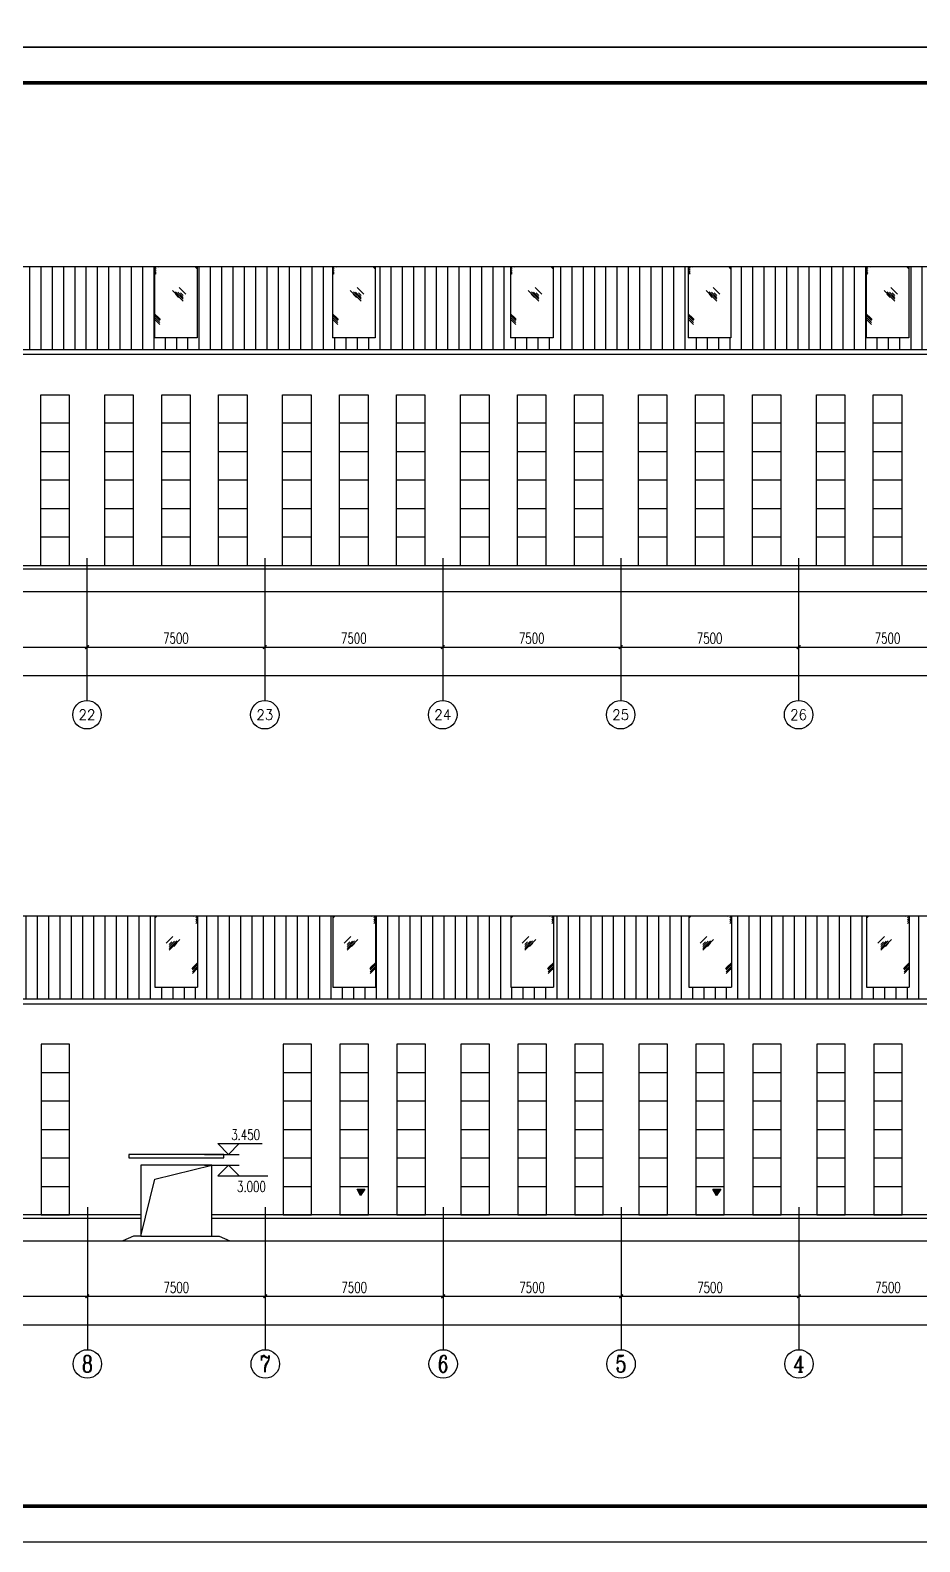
# Model space of a CAD drawing. Extents: x 962303 to 1579583, y -174742 to 224716.
# Drawn here: x 1503832 to 1541332, y -48742 to 14971 of the extents above; entities that cross this region are included whole.
import ezdxf
from ezdxf.enums import TextEntityAlignment as Align

# ---------------------------------------------------------------- set-up
doc = ezdxf.new("R2010")
doc.units = 0
doc.header["$LTSCALE"] = 1000
doc.header["$MEASUREMENT"] = 0
for name, color, linetype in [('AXIS', 3, 'Continuous'), ('AXIS_TEXT', 7, 'Continuous'), ('DIM_ELEV', 3, 'Continuous'), ('PUB_TEXT', 7, 'Continuous'), ('PUB_TITLE', 4, 'Continuous')]:
    doc.layers.add(name, color=color, linetype=linetype)
doc.styles.add('_TCH_AXIS', font='COMPLEX', dxfattribs={"bigfont": 'GBCBIG'})
doc.styles.add('_TCH_DIM', font='SIMPLEX', dxfattribs={"bigfont": 'GBCBIG'})
doc.styles.add('_TCH_DIM_T3', font='SIMPLEX', dxfattribs={"width": 0.705882, "bigfont": 'GBCBIG'})
doc.styles.add('COMPLEX', font='COMPLEX')
doc.dimstyles.new('_TCH_ARCH&&150', dxfattribs={"dimtxt": 446.25, "dimasz": 150, "dimexe": 375, "dimexo": 450, "dimgap": 150, "dimtad": 1, "dimdec": 0, "dimzin": 0, "dimdsep": 46, "dimtxsty": '_TCH_DIM_T3', "dimblk": 'ARCHTICK', "dimcen": 0.09, "dimclrt": 7, "dimazin": 2, "dimtfac": 1, "dimtdec": 0, "dimtix": 1, "dimtmove": 2, "dimatfit": 3, "dimfxl": 0, "dimtolj": 1, "dimtzin": 0, "dimarcsym": 0})

# ---------------------------------------------------------------- blocks, each defined once
blk = doc.blocks.new('_ArchTick')
at = {"color": 0, "linetype": 'ByBlock', "const_width": 0.4}
blk.add_lwpolyline([(-0.5, -0.5), (0.5, 0.5)], dxfattribs=at)
blk = doc.blocks.new('*D753')
at = {"layer": 'AXIS', "color": 0, "lineweight": -2}
for p, q in [((1498723, -7732), (1498723, -11407)), ((1506223, -7732), (1506223, -11407)), ((1498723, -11032), (1506223, -11032))]:
    blk.add_line(p, q, dxfattribs=at)
at = {"layer": 'Defpoints', "color": 0}
for p in [(1498723, -7282), (1506223, -7282), (1506223, -11032)]:
    blk.add_point(p, dxfattribs=at)
at = {"layer": 'AXIS', "color": 0, "lineweight": -2, "xscale": 150, "yscale": 150, "zscale": 150, "rotation": 180}
blk.add_blockref('_ArchTick', (1498723, -11032), dxfattribs=at)
at = {"layer": 'AXIS', "color": 0, "lineweight": -2, "xscale": 150, "yscale": 150, "zscale": 150}
blk.add_blockref('_ArchTick', (1506223, -11032), dxfattribs=at)
at = {"layer": 'AXIS', "color": 7, "insert": (1502473, -10659), "char_height": 446.2, "attachment_point": 5, "style": '_TCH_DIM_T3'}
blk.add_mtext('\\A1;7500', dxfattribs=at)
blk = doc.blocks.new('*D754')
at = {"layer": 'AXIS', "color": 0, "lineweight": -2}
for p, q in [((1506223, -7732), (1506223, -11407)), ((1513723, -7732), (1513723, -11407)), ((1506223, -11032), (1513723, -11032))]:
    blk.add_line(p, q, dxfattribs=at)
at = {"layer": 'Defpoints', "color": 0}
for p in [(1506223, -7282), (1513723, -7282), (1513723, -11032)]:
    blk.add_point(p, dxfattribs=at)
at = {"layer": 'AXIS', "color": 0, "lineweight": -2, "xscale": 150, "yscale": 150, "zscale": 150, "rotation": 180}
blk.add_blockref('_ArchTick', (1506223, -11032), dxfattribs=at)
at = {"layer": 'AXIS', "color": 0, "lineweight": -2, "xscale": 150, "yscale": 150, "zscale": 150}
blk.add_blockref('_ArchTick', (1513723, -11032), dxfattribs=at)
at = {"layer": 'AXIS', "color": 7, "insert": (1509973, -10659), "char_height": 446.2, "attachment_point": 5, "style": '_TCH_DIM_T3'}
blk.add_mtext('\\A1;7500', dxfattribs=at)
blk = doc.blocks.new('*D755')
at = {"layer": 'AXIS', "color": 0, "lineweight": -2}
for p, q in [((1513723, -7732), (1513723, -11407)), ((1521223, -7732), (1521223, -11407)), ((1513723, -11032), (1521223, -11032))]:
    blk.add_line(p, q, dxfattribs=at)
at = {"layer": 'Defpoints', "color": 0}
for p in [(1513723, -7282), (1521223, -7282), (1521223, -11032)]:
    blk.add_point(p, dxfattribs=at)
at = {"layer": 'AXIS', "color": 0, "lineweight": -2, "xscale": 150, "yscale": 150, "zscale": 150, "rotation": 180}
blk.add_blockref('_ArchTick', (1513723, -11032), dxfattribs=at)
at = {"layer": 'AXIS', "color": 0, "lineweight": -2, "xscale": 150, "yscale": 150, "zscale": 150}
blk.add_blockref('_ArchTick', (1521223, -11032), dxfattribs=at)
at = {"layer": 'AXIS', "color": 7, "insert": (1517473, -10659), "char_height": 446.2, "attachment_point": 5, "style": '_TCH_DIM_T3'}
blk.add_mtext('\\A1;7500', dxfattribs=at)
blk = doc.blocks.new('*D756')
at = {"layer": 'AXIS', "color": 0, "lineweight": -2}
for p, q in [((1521223, -7732), (1521223, -11407)), ((1528723, -7732), (1528723, -11407)), ((1521223, -11032), (1528723, -11032))]:
    blk.add_line(p, q, dxfattribs=at)
at = {"layer": 'Defpoints', "color": 0}
for p in [(1521223, -7282), (1528723, -7282), (1528723, -11032)]:
    blk.add_point(p, dxfattribs=at)
at = {"layer": 'AXIS', "color": 0, "lineweight": -2, "xscale": 150, "yscale": 150, "zscale": 150, "rotation": 180}
blk.add_blockref('_ArchTick', (1521223, -11032), dxfattribs=at)
at = {"layer": 'AXIS', "color": 0, "lineweight": -2, "xscale": 150, "yscale": 150, "zscale": 150}
blk.add_blockref('_ArchTick', (1528723, -11032), dxfattribs=at)
at = {"layer": 'AXIS', "color": 7, "insert": (1524973, -10659), "char_height": 446.2, "attachment_point": 5, "style": '_TCH_DIM_T3'}
blk.add_mtext('\\A1;7500', dxfattribs=at)
blk = doc.blocks.new('*D757')
at = {"layer": 'AXIS', "color": 0, "lineweight": -2}
for p, q in [((1528723, -7732), (1528723, -11407)), ((1536223, -7732), (1536223, -11407)), ((1528723, -11032), (1536223, -11032))]:
    blk.add_line(p, q, dxfattribs=at)
at = {"layer": 'Defpoints', "color": 0}
for p in [(1528723, -7282), (1536223, -7282), (1536223, -11032)]:
    blk.add_point(p, dxfattribs=at)
at = {"layer": 'AXIS', "color": 0, "lineweight": -2, "xscale": 150, "yscale": 150, "zscale": 150, "rotation": 180}
blk.add_blockref('_ArchTick', (1528723, -11032), dxfattribs=at)
at = {"layer": 'AXIS', "color": 0, "lineweight": -2, "xscale": 150, "yscale": 150, "zscale": 150}
blk.add_blockref('_ArchTick', (1536223, -11032), dxfattribs=at)
at = {"layer": 'AXIS', "color": 7, "insert": (1532473, -10659), "char_height": 446.2, "attachment_point": 5, "style": '_TCH_DIM_T3'}
blk.add_mtext('\\A1;7500', dxfattribs=at)
blk = doc.blocks.new('*D758')
at = {"layer": 'AXIS', "color": 0, "lineweight": -2}
for p, q in [((1536223, -7732), (1536223, -11407)), ((1543723, -7732), (1543723, -11407)), ((1536223, -11032), (1543723, -11032))]:
    blk.add_line(p, q, dxfattribs=at)
at = {"layer": 'Defpoints', "color": 0}
for p in [(1536223, -7282), (1543723, -7282), (1543723, -11032)]:
    blk.add_point(p, dxfattribs=at)
at = {"layer": 'AXIS', "color": 0, "lineweight": -2, "xscale": 150, "yscale": 150, "zscale": 150, "rotation": 180}
blk.add_blockref('_ArchTick', (1536223, -11032), dxfattribs=at)
at = {"layer": 'AXIS', "color": 0, "lineweight": -2, "xscale": 150, "yscale": 150, "zscale": 150}
blk.add_blockref('_ArchTick', (1543723, -11032), dxfattribs=at)
at = {"layer": 'AXIS', "color": 7, "insert": (1539973, -10659), "char_height": 446.2, "attachment_point": 5, "style": '_TCH_DIM_T3'}
blk.add_mtext('\\A1;7500', dxfattribs=at)
blk = doc.blocks.new('*D761')
at = {"layer": 'AXIS', "color": 0, "lineweight": -2}
for p, q in [((1348723, -7732), (1348723, -12607)), ((1558723, -7732), (1558723, -12607)), ((1348723, -12232), (1558723, -12232))]:
    blk.add_line(p, q, dxfattribs=at)
at = {"layer": 'Defpoints', "color": 0}
for p in [(1348723, -7282), (1558723, -7282), (1558723, -12232)]:
    blk.add_point(p, dxfattribs=at)
at = {"layer": 'AXIS', "color": 0, "lineweight": -2, "xscale": 150, "yscale": 150, "zscale": 150, "rotation": 180}
blk.add_blockref('_ArchTick', (1348723, -12232), dxfattribs=at)
at = {"layer": 'AXIS', "color": 0, "lineweight": -2, "xscale": 150, "yscale": 150, "zscale": 150}
blk.add_blockref('_ArchTick', (1558723, -12232), dxfattribs=at)
at = {"layer": 'AXIS', "color": 7, "insert": (1453723, -11859), "char_height": 446.2, "attachment_point": 5, "style": '_TCH_DIM_T3'}
blk.add_mtext('\\A1;210000', dxfattribs=at)
blk = doc.blocks.new('*D806')
at = {"layer": 'AXIS', "color": 0, "lineweight": -2}
for p, q in [((1536240, -35095), (1536240, -38770)), ((1543740, -35095), (1543740, -38770)), ((1536240, -38395), (1543740, -38395))]:
    blk.add_line(p, q, dxfattribs=at)
at = {"layer": 'Defpoints', "color": 0}
for p in [(1536240, -34645), (1543740, -34645), (1543740, -38395)]:
    blk.add_point(p, dxfattribs=at)
at = {"layer": 'AXIS', "color": 0, "lineweight": -2, "xscale": 150, "yscale": 150, "zscale": 150, "rotation": 180}
blk.add_blockref('_ArchTick', (1536240, -38395), dxfattribs=at)
at = {"layer": 'AXIS', "color": 0, "lineweight": -2, "xscale": 150, "yscale": 150, "zscale": 150}
blk.add_blockref('_ArchTick', (1543740, -38395), dxfattribs=at)
at = {"layer": 'AXIS', "color": 7, "insert": (1539990, -38022), "char_height": 446.2, "attachment_point": 5, "style": '_TCH_DIM_T3'}
blk.add_mtext('\\A1;7500', dxfattribs=at)
blk = doc.blocks.new('*D807')
at = {"layer": 'AXIS', "color": 0, "lineweight": -2}
for p, q in [((1528740, -35095), (1528740, -38770)), ((1536240, -35095), (1536240, -38770)), ((1528740, -38395), (1536240, -38395))]:
    blk.add_line(p, q, dxfattribs=at)
at = {"layer": 'Defpoints', "color": 0}
for p in [(1528740, -34645), (1536240, -34645), (1536240, -38395)]:
    blk.add_point(p, dxfattribs=at)
at = {"layer": 'AXIS', "color": 0, "lineweight": -2, "xscale": 150, "yscale": 150, "zscale": 150, "rotation": 180}
blk.add_blockref('_ArchTick', (1528740, -38395), dxfattribs=at)
at = {"layer": 'AXIS', "color": 0, "lineweight": -2, "xscale": 150, "yscale": 150, "zscale": 150}
blk.add_blockref('_ArchTick', (1536240, -38395), dxfattribs=at)
at = {"layer": 'AXIS', "color": 7, "insert": (1532490, -38022), "char_height": 446.2, "attachment_point": 5, "style": '_TCH_DIM_T3'}
blk.add_mtext('\\A1;7500', dxfattribs=at)
blk = doc.blocks.new('*D808')
at = {"layer": 'AXIS', "color": 0, "lineweight": -2}
for p, q in [((1521240, -35095), (1521240, -38770)), ((1528740, -35095), (1528740, -38770)), ((1521240, -38395), (1528740, -38395))]:
    blk.add_line(p, q, dxfattribs=at)
at = {"layer": 'Defpoints', "color": 0}
for p in [(1521240, -34645), (1528740, -34645), (1528740, -38395)]:
    blk.add_point(p, dxfattribs=at)
at = {"layer": 'AXIS', "color": 0, "lineweight": -2, "xscale": 150, "yscale": 150, "zscale": 150, "rotation": 180}
blk.add_blockref('_ArchTick', (1521240, -38395), dxfattribs=at)
at = {"layer": 'AXIS', "color": 0, "lineweight": -2, "xscale": 150, "yscale": 150, "zscale": 150}
blk.add_blockref('_ArchTick', (1528740, -38395), dxfattribs=at)
at = {"layer": 'AXIS', "color": 7, "insert": (1524990, -38022), "char_height": 446.2, "attachment_point": 5, "style": '_TCH_DIM_T3'}
blk.add_mtext('\\A1;7500', dxfattribs=at)
blk = doc.blocks.new('*D809')
at = {"layer": 'AXIS', "color": 0, "lineweight": -2}
for p, q in [((1513740, -35095), (1513740, -38770)), ((1521240, -35095), (1521240, -38770)), ((1513740, -38395), (1521240, -38395))]:
    blk.add_line(p, q, dxfattribs=at)
at = {"layer": 'Defpoints', "color": 0}
for p in [(1513740, -34645), (1521240, -34645), (1521240, -38395)]:
    blk.add_point(p, dxfattribs=at)
at = {"layer": 'AXIS', "color": 0, "lineweight": -2, "xscale": 150, "yscale": 150, "zscale": 150, "rotation": 180}
blk.add_blockref('_ArchTick', (1513740, -38395), dxfattribs=at)
at = {"layer": 'AXIS', "color": 0, "lineweight": -2, "xscale": 150, "yscale": 150, "zscale": 150}
blk.add_blockref('_ArchTick', (1521240, -38395), dxfattribs=at)
at = {"layer": 'AXIS', "color": 7, "insert": (1517490, -38022), "char_height": 446.2, "attachment_point": 5, "style": '_TCH_DIM_T3'}
blk.add_mtext('\\A1;7500', dxfattribs=at)
blk = doc.blocks.new('*D810')
at = {"layer": 'AXIS', "color": 0, "lineweight": -2}
for p, q in [((1506240, -35095), (1506240, -38770)), ((1513740, -35095), (1513740, -38770)), ((1506240, -38395), (1513740, -38395))]:
    blk.add_line(p, q, dxfattribs=at)
at = {"layer": 'Defpoints', "color": 0}
for p in [(1506240, -34645), (1513740, -34645), (1513740, -38395)]:
    blk.add_point(p, dxfattribs=at)
at = {"layer": 'AXIS', "color": 0, "lineweight": -2, "xscale": 150, "yscale": 150, "zscale": 150, "rotation": 180}
blk.add_blockref('_ArchTick', (1506240, -38395), dxfattribs=at)
at = {"layer": 'AXIS', "color": 0, "lineweight": -2, "xscale": 150, "yscale": 150, "zscale": 150}
blk.add_blockref('_ArchTick', (1513740, -38395), dxfattribs=at)
at = {"layer": 'AXIS', "color": 7, "insert": (1509990, -38022), "char_height": 446.2, "attachment_point": 5, "style": '_TCH_DIM_T3'}
blk.add_mtext('\\A1;7500', dxfattribs=at)
blk = doc.blocks.new('*D811')
at = {"layer": 'AXIS', "color": 0, "lineweight": -2}
for p, q in [((1498740, -35095), (1498740, -38770)), ((1506240, -35095), (1506240, -38770)), ((1498740, -38395), (1506240, -38395))]:
    blk.add_line(p, q, dxfattribs=at)
at = {"layer": 'Defpoints', "color": 0}
for p in [(1498740, -34645), (1506240, -34645), (1506240, -38395)]:
    blk.add_point(p, dxfattribs=at)
at = {"layer": 'AXIS', "color": 0, "lineweight": -2, "xscale": 150, "yscale": 150, "zscale": 150, "rotation": 180}
blk.add_blockref('_ArchTick', (1498740, -38395), dxfattribs=at)
at = {"layer": 'AXIS', "color": 0, "lineweight": -2, "xscale": 150, "yscale": 150, "zscale": 150}
blk.add_blockref('_ArchTick', (1506240, -38395), dxfattribs=at)
at = {"layer": 'AXIS', "color": 7, "insert": (1502490, -38022), "char_height": 446.2, "attachment_point": 5, "style": '_TCH_DIM_T3'}
blk.add_mtext('\\A1;7500', dxfattribs=at)
blk = doc.blocks.new('*D832')
at = {"layer": 'AXIS', "color": 0, "lineweight": -2}
for p, q in [((1348740, -35095), (1348740, -39970)), ((1558740, -35095), (1558740, -39970)), ((1348740, -39595), (1558740, -39595))]:
    blk.add_line(p, q, dxfattribs=at)
at = {"layer": 'Defpoints', "color": 0}
for p in [(1348740, -34645), (1558740, -34645), (1558740, -39595)]:
    blk.add_point(p, dxfattribs=at)
at = {"layer": 'AXIS', "color": 0, "lineweight": -2, "xscale": 150, "yscale": 150, "zscale": 150, "rotation": 180}
blk.add_blockref('_ArchTick', (1348740, -39595), dxfattribs=at)
at = {"layer": 'AXIS', "color": 0, "lineweight": -2, "xscale": 150, "yscale": 150, "zscale": 150}
blk.add_blockref('_ArchTick', (1558740, -39595), dxfattribs=at)
at = {"layer": 'AXIS', "color": 7, "insert": (1453740, -39222), "char_height": 446.2, "attachment_point": 5, "style": '_TCH_DIM_T3'}
blk.add_mtext('\\A1;210000', dxfattribs=at)
blk = doc.blocks.new('_AXISO')
blk.add_circle((0, 0), 0.5)
at = {"layer": 'AXIS_TEXT', "style": 'COMPLEX', "width": 1.041667}
blk.add_attdef('A', text='', height=0.56, dxfattribs=at).set_placement((-0.25, -0.28), (0.25, -0.28), align=Align.FIT)

msp = doc.modelspace()

# ---------------------------------------------------------------- hatches: boundary and pattern name
h = msp.add_hatch()
h.set_pattern_fill('LINE', color=251, scale=500, angle=90, style=0)
h.set_pattern_definition([(90, (2552516.56, 52019.8), (476.25, 3e-14), [])])
h.paths.add_polyline_path([(1419073.2, 1501.4), (1348523.2, 1501.4), (1348523.2, 5001.4), (1359073.2, 5001.4), (1359073.2, 2001.4), (1360873.2, 2001.4), (1360873.2, 5001.4), (1366573.2, 5001.4), (1366573.2, 2001.4), (1368373.2, 2001.4), (1368373.2, 5001.4), (1374073.2, 5001.4), (1374073.2, 2001.4), (1375873.2, 2001.4), (1375873.2, 5001.4), (1381573.2, 5001.4), (1381573.2, 2001.4), (1383373.2, 2001.4), (1383373.2, 5001.4), (1389073.2, 5001.4), (1389073.2, 2001.4), (1390873.2, 2001.4), (1390873.2, 5001.4), (1396573.2, 5001.4), (1396573.2, 2001.4), (1398373.2, 2001.4), (1398373.2, 5001.4), (1404073.2, 5001.4), (1404073.2, 2001.4), (1405873.2, 2001.4), (1405873.2, 5001.4), (1411573.2, 5001.4), (1411573.2, 2001.4), (1413373.2, 2001.4), (1413373.2, 5001.4), (1419073.2, 5001.4), (1419073.2, 2001.4), (1420873.2, 2001.4), (1420873.2, 5001.4), (1426573.2, 5001.4), (1426573.2, 2001.4), (1428373.2, 2001.4), (1428373.2, 5001.4), (1434073.2, 5001.4), (1434073.2, 2001.4), (1435873.2, 2001.4), (1435873.2, 5001.4), (1441573.2, 5001.4), (1441573.2, 2001.4), (1443373.2, 2001.4), (1443373.2, 5001.4), (1449073.2, 5001.4), (1449073.2, 2001.4), (1450873.2, 2001.4), (1450873.2, 5001.4), (1456573.2, 5001.4), (1456573.2, 2001.4), (1458373.2, 2001.4), (1458373.2, 5001.4), (1464073.2, 5001.4), (1464073.2, 2001.4), (1465873.2, 2001.4), (1465873.2, 5001.4), (1471573.2, 5001.4), (1471573.2, 2001.4), (1473373.2, 2001.4), (1473373.2, 5001.4), (1479073.2, 5001.4), (1479073.2, 2001.4), (1480873.2, 2001.4), (1480873.2, 5001.4), (1486573.2, 5001.4), (1486573.2, 2001.4), (1488373.2, 2001.4), (1488373.2, 5001.4), (1494073.2, 5001.4), (1494073.2, 2001.4), (1495873.2, 2001.4), (1495873.2, 5001.4), (1501573.2, 5001.4), (1501573.2, 2001.4), (1503373.2, 2001.4), (1503373.2, 5001.4), (1509073.2, 5001.4), (1509073.2, 2001.4), (1510873.2, 2001.4), (1510873.2, 5001.4), (1516573.2, 5001.4), (1516573.2, 2001.4), (1518373.2, 2001.4), (1518373.2, 5001.4), (1524073.2, 5001.4), (1524073.2, 2001.4), (1525873.2, 2001.4), (1525873.2, 5001.4), (1531573.2, 5001.4), (1531573.2, 2001.4), (1533373.2, 2001.4), (1533373.2, 5001.4), (1539073.2, 5001.4), (1539073.2, 2001.4), (1540873.2, 2001.4), (1540873.2, 5001.4), (1546573.2, 5001.4), (1546573.2, 2001.4), (1548373.2, 2001.4), (1548373.2, 5001.4), (1554073.2, 5001.4), (1554073.2, 2001.4), (1555873.2, 2001.4), (1555873.2, 5001.4), (1558923.2, 5001.4), (1558923.2, 1501.4)])
h = msp.add_hatch()
h.set_pattern_fill('玻璃1', color=4, scale=200, style=0)
h.set_pattern_definition([(135, (2122168.7, 52099.8), (979.767, 979.767), [448, -1152]), (135, (2121976.7, 52179.8), (979.767, 979.767), [192, -1408]), (135, (2122168.7, 52179.8), (979.767, 979.767), [320, -1280]), (135, (2122072.7, 52099.8), (-1074.8023, -1074.8023), [400, -1200]), (135, (2122168.7, 52019.8), (979.767, 979.767), [640, -960]), (135, (2122168.7, 52259.8), (979.767, 979.767), [160, -1440])])
h.paths.add_polyline_path([(1509073.2, 5001.4), (1510873.2, 5001.4), (1510873.2, 2001.4), (1509073.2, 2001.4)])
h = msp.add_hatch()
h.set_pattern_fill('玻璃1', color=4, scale=200, style=0)
h.set_pattern_definition([(135, (2129668.7, 52099.8), (979.767, 979.767), [448, -1152]), (135, (2129476.7, 52179.8), (979.767, 979.767), [192, -1408]), (135, (2129668.7, 52179.8), (979.767, 979.767), [320, -1280]), (135, (2129572.7, 52099.8), (-1074.8023, -1074.8023), [400, -1200]), (135, (2129668.7, 52019.8), (979.767, 979.767), [640, -960]), (135, (2129668.7, 52259.8), (979.767, 979.767), [160, -1440])])
h.paths.add_polyline_path([(1516573.2, 5001.4), (1518373.2, 5001.4), (1518373.2, 2001.4), (1516573.2, 2001.4)])
h = msp.add_hatch()
h.set_pattern_fill('玻璃1', color=4, scale=200, style=0)
h.set_pattern_definition([(135, (2137168.7, 52099.8), (979.767, 979.767), [448, -1152]), (135, (2136976.7, 52179.8), (979.767, 979.767), [192, -1408]), (135, (2137168.7, 52179.8), (979.767, 979.767), [320, -1280]), (135, (2137072.7, 52099.8), (-1074.8023, -1074.8023), [400, -1200]), (135, (2137168.7, 52019.8), (979.767, 979.767), [640, -960]), (135, (2137168.7, 52259.8), (979.767, 979.767), [160, -1440])])
h.paths.add_polyline_path([(1524073.2, 5001.4), (1525873.2, 5001.4), (1525873.2, 2001.4), (1524073.2, 2001.4)])
h = msp.add_hatch()
h.set_pattern_fill('玻璃1', color=4, scale=200, style=0)
h.set_pattern_definition([(135, (2144668.7, 52099.8), (979.767, 979.767), [448, -1152]), (135, (2144476.7, 52179.8), (979.767, 979.767), [192, -1408]), (135, (2144668.7, 52179.8), (979.767, 979.767), [320, -1280]), (135, (2144572.7, 52099.8), (-1074.8023, -1074.8023), [400, -1200]), (135, (2144668.7, 52019.8), (979.767, 979.767), [640, -960]), (135, (2144668.7, 52259.8), (979.767, 979.767), [160, -1440])])
h.paths.add_polyline_path([(1531573.2, 5001.4), (1533373.2, 5001.4), (1533373.2, 2001.4), (1531573.2, 2001.4)])
h = msp.add_hatch()
h.set_pattern_fill('玻璃1', color=4, scale=200, style=0)
h.set_pattern_definition([(135, (2152168.7, 52099.8), (979.767, 979.767), [448, -1152]), (135, (2151976.7, 52179.8), (979.767, 979.767), [192, -1408]), (135, (2152168.7, 52179.8), (979.767, 979.767), [320, -1280]), (135, (2152072.7, 52099.8), (-1074.8023, -1074.8023), [400, -1200]), (135, (2152168.7, 52019.8), (979.767, 979.767), [640, -960]), (135, (2152168.7, 52259.8), (979.767, 979.767), [160, -1440])])
h.paths.add_polyline_path([(1539073.2, 5001.4), (1540873.2, 5001.4), (1540873.2, 2001.4), (1539073.2, 2001.4)])
h = msp.add_hatch()
h.set_pattern_fill('LINE', color=251, scale=500, angle=90, style=0)
h.set_pattern_definition([(90, (354946.84, 24657.04), (-476.25, 3e-14), [])])
h.paths.add_polyline_path([(1488390.2, -25861.4), (1558940.2, -25861.4), (1558940.2, -22361.4), (1548390.2, -22361.4), (1548390.2, -25361.4), (1546590.2, -25361.4), (1546590.2, -22361.4), (1540890.2, -22361.4), (1540890.2, -25361.4), (1539090.2, -25361.4), (1539090.2, -22361.4), (1533390.2, -22361.4), (1533390.2, -25361.4), (1531590.2, -25361.4), (1531590.2, -22361.4), (1525890.2, -22361.4), (1525890.2, -25361.4), (1524090.2, -25361.4), (1524090.2, -22361.4), (1518390.2, -22361.4), (1518390.2, -25361.4), (1516590.2, -25361.4), (1516590.2, -22361.4), (1510890.2, -22361.4), (1510890.2, -25361.4), (1509090.2, -25361.4), (1509090.2, -22361.4), (1503390.2, -22361.4), (1503390.2, -25361.4), (1501590.2, -25361.4), (1501590.2, -22361.4), (1495890.2, -22361.4), (1495890.2, -25361.4), (1494090.2, -25361.4), (1494090.2, -22361.4), (1488390.2, -22361.4), (1488390.2, -25361.4), (1486590.2, -25361.4), (1486590.2, -22361.4), (1480890.2, -22361.4), (1480890.2, -25361.4), (1479090.2, -25361.4), (1479090.2, -22361.4), (1473390.2, -22361.4), (1473390.2, -25361.4), (1471590.2, -25361.4), (1471590.2, -22361.4), (1465890.2, -22361.4), (1465890.2, -25361.4), (1464090.2, -25361.4), (1464090.2, -22361.4), (1458390.2, -22361.4), (1458390.2, -25361.4), (1456590.2, -25361.4), (1456590.2, -22361.4), (1450890.2, -22361.4), (1450890.2, -25361.4), (1449090.2, -25361.4), (1449090.2, -22361.4), (1443390.2, -22361.4), (1443390.2, -25361.4), (1441590.2, -25361.4), (1441590.2, -22361.4), (1435890.2, -22361.4), (1435890.2, -25361.4), (1434090.2, -25361.4), (1434090.2, -22361.4), (1428390.2, -22361.4), (1428390.2, -25361.4), (1426590.2, -25361.4), (1426590.2, -22361.4), (1420890.2, -22361.4), (1420890.2, -25361.4), (1419090.2, -25361.4), (1419090.2, -22361.4), (1413390.2, -22361.4), (1413390.2, -25361.4), (1411590.2, -25361.4), (1411590.2, -22361.4), (1405890.2, -22361.4), (1405890.2, -25361.4), (1404090.2, -25361.4), (1404090.2, -22361.4), (1398390.2, -22361.4), (1398390.2, -25361.4), (1396590.2, -25361.4), (1396590.2, -22361.4), (1390890.2, -22361.4), (1390890.2, -25361.4), (1389090.2, -25361.4), (1389090.2, -22361.4), (1383390.2, -22361.4), (1383390.2, -25361.4), (1381590.2, -25361.4), (1381590.2, -22361.4), (1375890.2, -22361.4), (1375890.2, -25361.4), (1374090.2, -25361.4), (1374090.2, -22361.4), (1368390.2, -22361.4), (1368390.2, -25361.4), (1366590.2, -25361.4), (1366590.2, -22361.4), (1360890.2, -22361.4), (1360890.2, -25361.4), (1359090.2, -25361.4), (1359090.2, -22361.4), (1353390.2, -22361.4), (1353390.2, -25361.4), (1351590.2, -25361.4), (1351590.2, -22361.4), (1348540.2, -22361.4), (1348540.2, -25861.4)])
h = msp.add_hatch()
h.set_pattern_fill('玻璃1', color=4, scale=200, style=0)
h.set_pattern_definition([(45, (897794.7, 24737), (-979.767, 979.767), [448, -1152]), (45, (897986.7, 24817), (-979.767, 979.767), [192, -1408]), (45, (897794.7, 24817), (-979.767, 979.767), [320, -1280]), (45, (897890.7, 24737), (1074.8023, -1074.8023), [400, -1200]), (45, (897794.7, 24657), (-979.767, 979.767), [640, -960]), (45, (897794.7, 24897), (-979.767, 979.767), [160, -1440])])
h.paths.add_polyline_path([(1510890.2, -22361.4), (1509090.2, -22361.4), (1509090.2, -25361.4), (1510890.2, -25361.4)])
h = msp.add_hatch()
h.set_pattern_fill('玻璃1', color=4, scale=200, style=0)
h.set_pattern_definition([(45, (905294.7, 24737), (-979.767, 979.767), [448, -1152]), (45, (905486.7, 24817), (-979.767, 979.767), [192, -1408]), (45, (905294.7, 24817), (-979.767, 979.767), [320, -1280]), (45, (905390.7, 24737), (1074.8023, -1074.8023), [400, -1200]), (45, (905294.7, 24657), (-979.767, 979.767), [640, -960]), (45, (905294.7, 24897), (-979.767, 979.767), [160, -1440])])
h.paths.add_polyline_path([(1518390.2, -22361.4), (1516590.2, -22361.4), (1516590.2, -25361.4), (1518390.2, -25361.4)])
h = msp.add_hatch()
h.set_pattern_fill('玻璃1', color=4, scale=200, style=0)
h.set_pattern_definition([(45, (912794.7, 24737), (-979.767, 979.767), [448, -1152]), (45, (912986.7, 24817), (-979.767, 979.767), [192, -1408]), (45, (912794.7, 24817), (-979.767, 979.767), [320, -1280]), (45, (912890.7, 24737), (1074.8023, -1074.8023), [400, -1200]), (45, (912794.7, 24657), (-979.767, 979.767), [640, -960]), (45, (912794.7, 24897), (-979.767, 979.767), [160, -1440])])
h.paths.add_polyline_path([(1525890.2, -22361.4), (1524090.2, -22361.4), (1524090.2, -25361.4), (1525890.2, -25361.4)])
h = msp.add_hatch()
h.set_pattern_fill('玻璃1', color=4, scale=200, style=0)
h.set_pattern_definition([(45, (920294.7, 24737), (-979.767, 979.767), [448, -1152]), (45, (920486.7, 24817), (-979.767, 979.767), [192, -1408]), (45, (920294.7, 24817), (-979.767, 979.767), [320, -1280]), (45, (920390.7, 24737), (1074.8023, -1074.8023), [400, -1200]), (45, (920294.7, 24657), (-979.767, 979.767), [640, -960]), (45, (920294.7, 24897), (-979.767, 979.767), [160, -1440])])
h.paths.add_polyline_path([(1533390.2, -22361.4), (1531590.2, -22361.4), (1531590.2, -25361.4), (1533390.2, -25361.4)])
h = msp.add_hatch()
h.set_pattern_fill('玻璃1', color=4, scale=200, style=0)
h.set_pattern_definition([(45, (927794.7, 24737), (-979.767, 979.767), [448, -1152]), (45, (927986.7, 24817), (-979.767, 979.767), [192, -1408]), (45, (927794.7, 24817), (-979.767, 979.767), [320, -1280]), (45, (927890.7, 24737), (1074.8023, -1074.8023), [400, -1200]), (45, (927794.7, 24657), (-979.767, 979.767), [640, -960]), (45, (927794.7, 24897), (-979.767, 979.767), [160, -1440])])
h.paths.add_polyline_path([(1540890.2, -22361.4), (1539090.2, -22361.4), (1539090.2, -25361.4), (1540890.2, -25361.4)])
h = msp.add_hatch()
h.set_pattern_fill('ANSI31', color=1, scale=20, style=0)
h.set_pattern_definition([(45, (1023127.216, 352230.543), (-22.4506403, 22.4506403), [])])
h.paths.add_polyline_path([(1517942.7, -33879.6), (1517611.3, -33879.6), (1517761.4, -34147.9)])
h = msp.add_hatch()
h.set_pattern_fill('ANSI31', color=1, scale=20, style=0)
h.set_pattern_definition([(45, (1038127.216, 352230.543), (-22.4506403, 22.4506403), [])])
h.paths.add_polyline_path([(1532942.7, -33879.6), (1532611.3, -33879.6), (1532761.4, -34147.9)])

# ---------------------------------------------------------------- linework, layer by layer
for p, q in [((1558923.2, 5001.4), (1348523.2, 5001.4)), ((1509073.2, 5001.4), (1509073.2, 2001.4)), ((1510873.2, 5001.4), (1510873.2, 2001.4)), ((1516573.2, 5001.4), (1516573.2, 2001.4)), ((1518373.2, 5001.4), (1518373.2, 2001.4)), ((1524073.2, 5001.4), (1524073.2, 2001.4)), ((1525873.2, 5001.4), (1525873.2, 2001.4)), ((1531573.2, 5001.4), (1531573.2, 2001.4)), ((1533373.2, 5001.4), (1533373.2, 2001.4)), ((1539073.2, 5001.4), (1539073.2, 2001.4)), ((1540873.2, 5001.4), (1540873.2, 2001.4)), ((1510873.2, 2001.4), (1509073.2, 2001.4)), ((1518373.2, 2001.4), (1516573.2, 2001.4)), ((1525873.2, 2001.4), (1524073.2, 2001.4)), ((1533373.2, 2001.4), (1531573.2, 2001.4)), ((1540873.2, 2001.4), (1539073.2, 2001.4)), ((1558723.2, 1301.4), (1348723.2, 1301.4)), ((1558223.2, 1501.4), (1419073.2, 1501.4)), ((1559043.2, -7598.6), (1348403.2, -7598.6)), ((1559043.2, -7748.6), (1348403.2, -7748.6)), ((1562948.3, -8698.6), (1340792.6, -8698.6)), ((1348540.2, -22361.4), (1558940.2, -22361.4)), ((1509090.2, -22361.4), (1509090.2, -25361.4)), ((1510890.2, -22361.4), (1510890.2, -25361.4)), ((1516590.2, -22361.4), (1516590.2, -25361.4)), ((1518390.2, -22361.4), (1518390.2, -25361.4)), ((1524090.2, -22361.4), (1524090.2, -25361.4)), ((1525890.2, -22361.4), (1525890.2, -25361.4)), ((1531590.2, -22361.4), (1531590.2, -25361.4)), ((1533390.2, -22361.4), (1533390.2, -25361.4)), ((1539090.2, -22361.4), (1539090.2, -25361.4)), ((1540890.2, -22361.4), (1540890.2, -25361.4)), ((1509090.2, -25361.4), (1510890.2, -25361.4)), ((1516590.2, -25361.4), (1518390.2, -25361.4)), ((1524090.2, -25361.4), (1525890.2, -25361.4)), ((1531590.2, -25361.4), (1533390.2, -25361.4)), ((1539090.2, -25361.4), (1540890.2, -25361.4)), ((1348740.2, -26061.4), (1558740.2, -26061.4)), ((1488390.2, -25861.4), (1558240.2, -25861.4)), ((1509081.8, -33463.9), (1511490.2, -32861.4)), ((1508490.2, -35861.4), (1509081.8, -33463.9)), ((1508490.2, -34961.4), (1481490.2, -34961.4)), ((1545990.2, -34961.4), (1511490.2, -34961.4)), ((1508490.2, -35111.4), (1481490.2, -35111.4)), ((1545990.2, -35111.4), (1511490.2, -35111.4)), ((1341633.2, -36061.4), (1564786.8, -36061.4)), ((1508190.2, -35861.4), (1507731.4, -36061.4)), ((1508490.2, -35861.4), (1508190.2, -35861.4)), ((1511490.2, -35861.4), (1511790.2, -35861.4)), ((1511790.2, -35861.4), (1512249.1, -36061.4))]:
    msp.add_line(p, q)
at = {"color": 4}
for p, q in [((1504273.2, -7598.6), (1504273.2, -398.6)), ((1504273.2, -398.6), (1505473.2, -398.6)), ((1505473.2, -398.6), (1505473.2, -7598.6)), ((1506973.2, -7598.6), (1506973.2, -398.6)), ((1506973.2, -398.6), (1508173.2, -398.6)), ((1508173.2, -398.6), (1508173.2, -7598.6)), ((1509373.2, -7598.6), (1509373.2, -398.6)), ((1509373.2, -398.6), (1510573.2, -398.6)), ((1510573.2, -398.6), (1510573.2, -7598.6)), ((1511773.2, -7598.6), (1511773.2, -398.6)), ((1511773.2, -398.6), (1512973.2, -398.6)), ((1512973.2, -398.6), (1512973.2, -7598.6)), ((1514473.2, -7598.6), (1514473.2, -398.6)), ((1514473.2, -398.6), (1515673.2, -398.6)), ((1515673.2, -398.6), (1515673.2, -7598.6)), ((1516873.2, -7598.6), (1516873.2, -398.6)), ((1516873.2, -398.6), (1518073.2, -398.6)), ((1518073.2, -398.6), (1518073.2, -7598.6)), ((1519273.2, -7598.6), (1519273.2, -398.6)), ((1519273.2, -398.6), (1520473.2, -398.6)), ((1520473.2, -398.6), (1520473.2, -7598.6)), ((1521973.2, -7598.6), (1521973.2, -398.6)), ((1521973.2, -398.6), (1523173.2, -398.6)), ((1523173.2, -398.6), (1523173.2, -7598.6)), ((1524373.2, -7598.6), (1524373.2, -398.6)), ((1524373.2, -398.6), (1525573.2, -398.6)), ((1525573.2, -398.6), (1525573.2, -7598.6)), ((1526773.2, -7598.6), (1526773.2, -398.6)), ((1526773.2, -398.6), (1527973.2, -398.6)), ((1527973.2, -398.6), (1527973.2, -7598.6)), ((1529473.2, -7598.6), (1529473.2, -398.6)), ((1529473.2, -398.6), (1530673.2, -398.6)), ((1530673.2, -398.6), (1530673.2, -7598.6)), ((1531873.2, -7598.6), (1531873.2, -398.6)), ((1531873.2, -398.6), (1533073.2, -398.6)), ((1533073.2, -398.6), (1533073.2, -7598.6)), ((1534273.2, -7598.6), (1534273.2, -398.6)), ((1534273.2, -398.6), (1535473.2, -398.6)), ((1535473.2, -398.6), (1535473.2, -7598.6)), ((1536973.2, -7598.6), (1536973.2, -398.6)), ((1536973.2, -398.6), (1538173.2, -398.6)), ((1538173.2, -398.6), (1538173.2, -7598.6)), ((1539373.2, -7598.6), (1539373.2, -398.6)), ((1539373.2, -398.6), (1540573.2, -398.6)), ((1540573.2, -398.6), (1540573.2, -7598.6)), ((1505473.2, -1598.6), (1504273.2, -1598.6)), ((1508173.2, -1598.6), (1506973.2, -1598.6)), ((1510573.2, -1598.6), (1509373.2, -1598.6)), ((1512973.2, -1598.6), (1511773.2, -1598.6)), ((1515673.2, -1598.6), (1514473.2, -1598.6)), ((1518073.2, -1598.6), (1516873.2, -1598.6)), ((1520473.2, -1598.6), (1519273.2, -1598.6)), ((1523173.2, -1598.6), (1521973.2, -1598.6)), ((1525573.2, -1598.6), (1524373.2, -1598.6)), ((1527973.2, -1598.6), (1526773.2, -1598.6)), ((1530673.2, -1598.6), (1529473.2, -1598.6)), ((1533073.2, -1598.6), (1531873.2, -1598.6)), ((1535473.2, -1598.6), (1534273.2, -1598.6)), ((1538173.2, -1598.6), (1536973.2, -1598.6)), ((1540573.2, -1598.6), (1539373.2, -1598.6)), ((1505473.2, -2798.6), (1504273.2, -2798.6)), ((1508173.2, -2798.6), (1506973.2, -2798.6)), ((1510573.2, -2798.6), (1509373.2, -2798.6)), ((1512973.2, -2798.6), (1511773.2, -2798.6)), ((1515673.2, -2798.6), (1514473.2, -2798.6)), ((1518073.2, -2798.6), (1516873.2, -2798.6)), ((1520473.2, -2798.6), (1519273.2, -2798.6)), ((1523173.2, -2798.6), (1521973.2, -2798.6)), ((1525573.2, -2798.6), (1524373.2, -2798.6)), ((1527973.2, -2798.6), (1526773.2, -2798.6)), ((1530673.2, -2798.6), (1529473.2, -2798.6)), ((1533073.2, -2798.6), (1531873.2, -2798.6)), ((1535473.2, -2798.6), (1534273.2, -2798.6)), ((1538173.2, -2798.6), (1536973.2, -2798.6)), ((1540573.2, -2798.6), (1539373.2, -2798.6)), ((1505473.2, -3998.6), (1504273.2, -3998.6)), ((1508173.2, -3998.6), (1506973.2, -3998.6)), ((1510573.2, -3998.6), (1509373.2, -3998.6)), ((1512973.2, -3998.6), (1511773.2, -3998.6)), ((1515673.2, -3998.6), (1514473.2, -3998.6)), ((1518073.2, -3998.6), (1516873.2, -3998.6)), ((1520473.2, -3998.6), (1519273.2, -3998.6)), ((1523173.2, -3998.6), (1521973.2, -3998.6)), ((1525573.2, -3998.6), (1524373.2, -3998.6)), ((1527973.2, -3998.6), (1526773.2, -3998.6)), ((1530673.2, -3998.6), (1529473.2, -3998.6)), ((1533073.2, -3998.6), (1531873.2, -3998.6)), ((1535473.2, -3998.6), (1534273.2, -3998.6)), ((1538173.2, -3998.6), (1536973.2, -3998.6)), ((1540573.2, -3998.6), (1539373.2, -3998.6)), ((1505473.2, -5198.6), (1504273.2, -5198.6)), ((1508173.2, -5198.6), (1506973.2, -5198.6)), ((1510573.2, -5198.6), (1509373.2, -5198.6)), ((1512973.2, -5198.6), (1511773.2, -5198.6)), ((1515673.2, -5198.6), (1514473.2, -5198.6)), ((1518073.2, -5198.6), (1516873.2, -5198.6)), ((1520473.2, -5198.6), (1519273.2, -5198.6)), ((1523173.2, -5198.6), (1521973.2, -5198.6)), ((1525573.2, -5198.6), (1524373.2, -5198.6)), ((1527973.2, -5198.6), (1526773.2, -5198.6)), ((1530673.2, -5198.6), (1529473.2, -5198.6)), ((1533073.2, -5198.6), (1531873.2, -5198.6)), ((1535473.2, -5198.6), (1534273.2, -5198.6)), ((1538173.2, -5198.6), (1536973.2, -5198.6)), ((1540573.2, -5198.6), (1539373.2, -5198.6)), ((1505473.2, -6398.6), (1504273.2, -6398.6)), ((1508173.2, -6398.6), (1506973.2, -6398.6)), ((1510573.2, -6398.6), (1509373.2, -6398.6)), ((1512973.2, -6398.6), (1511773.2, -6398.6)), ((1515673.2, -6398.6), (1514473.2, -6398.6)), ((1518073.2, -6398.6), (1516873.2, -6398.6)), ((1520473.2, -6398.6), (1519273.2, -6398.6)), ((1523173.2, -6398.6), (1521973.2, -6398.6)), ((1525573.2, -6398.6), (1524373.2, -6398.6)), ((1527973.2, -6398.6), (1526773.2, -6398.6)), ((1530673.2, -6398.6), (1529473.2, -6398.6)), ((1533073.2, -6398.6), (1531873.2, -6398.6)), ((1535473.2, -6398.6), (1534273.2, -6398.6)), ((1538173.2, -6398.6), (1536973.2, -6398.6)), ((1540573.2, -6398.6), (1539373.2, -6398.6)), ((1505473.2, -7598.6), (1504273.2, -7598.6)), ((1508173.2, -7598.6), (1506973.2, -7598.6)), ((1510573.2, -7598.6), (1509373.2, -7598.6)), ((1512973.2, -7598.6), (1511773.2, -7598.6)), ((1515673.2, -7598.6), (1514473.2, -7598.6)), ((1518073.2, -7598.6), (1516873.2, -7598.6)), ((1520473.2, -7598.6), (1519273.2, -7598.6)), ((1523173.2, -7598.6), (1521973.2, -7598.6)), ((1525573.2, -7598.6), (1524373.2, -7598.6)), ((1527973.2, -7598.6), (1526773.2, -7598.6)), ((1530673.2, -7598.6), (1529473.2, -7598.6)), ((1533073.2, -7598.6), (1531873.2, -7598.6)), ((1535473.2, -7598.6), (1534273.2, -7598.6)), ((1538173.2, -7598.6), (1536973.2, -7598.6)), ((1540573.2, -7598.6), (1539373.2, -7598.6)), ((1505490.2, -27761.4), (1504290.2, -27761.4)), ((1504290.2, -27761.4), (1504290.2, -34961.4)), ((1505490.2, -34961.4), (1505490.2, -27761.4)), ((1515690.2, -27761.4), (1514490.2, -27761.4)), ((1514490.2, -27761.4), (1514490.2, -34961.4)), ((1515690.2, -34961.4), (1515690.2, -27761.4)), ((1518090.2, -27761.4), (1516890.2, -27761.4)), ((1516890.2, -27761.4), (1516890.2, -34961.4)), ((1518090.2, -34961.4), (1518090.2, -27761.4)), ((1520490.2, -27761.4), (1519290.2, -27761.4)), ((1519290.2, -27761.4), (1519290.2, -34961.4)), ((1520490.2, -34961.4), (1520490.2, -27761.4)), ((1523190.2, -27761.4), (1521990.2, -27761.4)), ((1521990.2, -27761.4), (1521990.2, -34961.4)), ((1523190.2, -34961.4), (1523190.2, -27761.4)), ((1525590.2, -27761.4), (1524390.2, -27761.4)), ((1524390.2, -27761.4), (1524390.2, -34961.4)), ((1525590.2, -34961.4), (1525590.2, -27761.4)), ((1527990.2, -27761.4), (1526790.2, -27761.4)), ((1526790.2, -27761.4), (1526790.2, -34961.4)), ((1527990.2, -34961.4), (1527990.2, -27761.4)), ((1530690.2, -27761.4), (1529490.2, -27761.4)), ((1529490.2, -27761.4), (1529490.2, -34961.4)), ((1530690.2, -34961.4), (1530690.2, -27761.4)), ((1533090.2, -27761.4), (1531890.2, -27761.4)), ((1531890.2, -27761.4), (1531890.2, -34961.4)), ((1533090.2, -34961.4), (1533090.2, -27761.4)), ((1535490.2, -27761.4), (1534290.2, -27761.4)), ((1534290.2, -27761.4), (1534290.2, -34961.4)), ((1535490.2, -34961.4), (1535490.2, -27761.4)), ((1538190.2, -27761.4), (1536990.2, -27761.4)), ((1536990.2, -27761.4), (1536990.2, -34961.4)), ((1538190.2, -34961.4), (1538190.2, -27761.4)), ((1540590.2, -27761.4), (1539390.2, -27761.4)), ((1539390.2, -27761.4), (1539390.2, -34961.4)), ((1540590.2, -34961.4), (1540590.2, -27761.4)), ((1504290.2, -28961.4), (1505490.2, -28961.4)), ((1514490.2, -28961.4), (1515690.2, -28961.4)), ((1516890.2, -28961.4), (1518090.2, -28961.4)), ((1519290.2, -28961.4), (1520490.2, -28961.4)), ((1521990.2, -28961.4), (1523190.2, -28961.4)), ((1524390.2, -28961.4), (1525590.2, -28961.4)), ((1526790.2, -28961.4), (1527990.2, -28961.4)), ((1529490.2, -28961.4), (1530690.2, -28961.4)), ((1531890.2, -28961.4), (1533090.2, -28961.4)), ((1534290.2, -28961.4), (1535490.2, -28961.4)), ((1536990.2, -28961.4), (1538190.2, -28961.4)), ((1539390.2, -28961.4), (1540590.2, -28961.4)), ((1504290.2, -30161.4), (1505490.2, -30161.4)), ((1514490.2, -30161.4), (1515690.2, -30161.4)), ((1516890.2, -30161.4), (1518090.2, -30161.4)), ((1519290.2, -30161.4), (1520490.2, -30161.4)), ((1521990.2, -30161.4), (1523190.2, -30161.4)), ((1524390.2, -30161.4), (1525590.2, -30161.4)), ((1526790.2, -30161.4), (1527990.2, -30161.4)), ((1529490.2, -30161.4), (1530690.2, -30161.4)), ((1531890.2, -30161.4), (1533090.2, -30161.4)), ((1534290.2, -30161.4), (1535490.2, -30161.4)), ((1536990.2, -30161.4), (1538190.2, -30161.4)), ((1539390.2, -30161.4), (1540590.2, -30161.4)), ((1504290.2, -31361.4), (1505490.2, -31361.4)), ((1514490.2, -31361.4), (1515690.2, -31361.4)), ((1516890.2, -31361.4), (1518090.2, -31361.4)), ((1519290.2, -31361.4), (1520490.2, -31361.4)), ((1521990.2, -31361.4), (1523190.2, -31361.4)), ((1524390.2, -31361.4), (1525590.2, -31361.4)), ((1526790.2, -31361.4), (1527990.2, -31361.4)), ((1529490.2, -31361.4), (1530690.2, -31361.4)), ((1531890.2, -31361.4), (1533090.2, -31361.4)), ((1534290.2, -31361.4), (1535490.2, -31361.4)), ((1536990.2, -31361.4), (1538190.2, -31361.4)), ((1539390.2, -31361.4), (1540590.2, -31361.4)), ((1504290.2, -32561.4), (1505490.2, -32561.4)), ((1514490.2, -32561.4), (1515690.2, -32561.4)), ((1516890.2, -32561.4), (1518090.2, -32561.4)), ((1519290.2, -32561.4), (1520490.2, -32561.4)), ((1521990.2, -32561.4), (1523190.2, -32561.4)), ((1524390.2, -32561.4), (1525590.2, -32561.4)), ((1526790.2, -32561.4), (1527990.2, -32561.4)), ((1529490.2, -32561.4), (1530690.2, -32561.4)), ((1531890.2, -32561.4), (1533090.2, -32561.4)), ((1534290.2, -32561.4), (1535490.2, -32561.4)), ((1536990.2, -32561.4), (1538190.2, -32561.4)), ((1539390.2, -32561.4), (1540590.2, -32561.4)), ((1504290.2, -33761.4), (1505490.2, -33761.4)), ((1514490.2, -33761.4), (1515690.2, -33761.4)), ((1516890.2, -33761.4), (1518090.2, -33761.4)), ((1519290.2, -33761.4), (1520490.2, -33761.4)), ((1521990.2, -33761.4), (1523190.2, -33761.4)), ((1524390.2, -33761.4), (1525590.2, -33761.4)), ((1526790.2, -33761.4), (1527990.2, -33761.4)), ((1529490.2, -33761.4), (1530690.2, -33761.4)), ((1531890.2, -33761.4), (1533090.2, -33761.4)), ((1534290.2, -33761.4), (1535490.2, -33761.4)), ((1536990.2, -33761.4), (1538190.2, -33761.4)), ((1539390.2, -33761.4), (1540590.2, -33761.4)), ((1504290.2, -34961.4), (1505490.2, -34961.4)), ((1514490.2, -34961.4), (1515690.2, -34961.4)), ((1516890.2, -34961.4), (1518090.2, -34961.4)), ((1519290.2, -34961.4), (1520490.2, -34961.4)), ((1521990.2, -34961.4), (1523190.2, -34961.4)), ((1524390.2, -34961.4), (1525590.2, -34961.4)), ((1526790.2, -34961.4), (1527990.2, -34961.4)), ((1529490.2, -34961.4), (1530690.2, -34961.4)), ((1531890.2, -34961.4), (1533090.2, -34961.4)), ((1534290.2, -34961.4), (1535490.2, -34961.4)), ((1536990.2, -34961.4), (1538190.2, -34961.4)), ((1539390.2, -34961.4), (1540590.2, -34961.4))]:
    msp.add_line(p, q, dxfattribs=at)
at = {"color": 1}
for p, q in [((1517611.3, -33879.6), (1517942.7, -33879.6)), ((1517761.4, -34147.9), (1517611.3, -33879.6)), ((1517942.7, -33879.6), (1517761.4, -34147.9)), ((1532611.3, -33879.6), (1532942.7, -33879.6)), ((1532761.4, -34147.9), (1532611.3, -33879.6)), ((1532942.7, -33879.6), (1532761.4, -34147.9))]:
    msp.add_line(p, q, dxfattribs=at)
at = {"color": 4}
for points in [[(1508173.2, -7598.6), (1506973.2, -7598.6), (1506973.2, -398.6), (1508173.2, -398.6)], [(1510573.2, -7598.6), (1509373.2, -7598.6), (1509373.2, -398.6), (1510573.2, -398.6)], [(1515673.2, -7598.6), (1514473.2, -7598.6), (1514473.2, -398.6), (1515673.2, -398.6)], [(1518073.2, -7598.6), (1516873.2, -7598.6), (1516873.2, -398.6), (1518073.2, -398.6)], [(1520473.2, -7598.6), (1519273.2, -7598.6), (1519273.2, -398.6), (1520473.2, -398.6)], [(1523173.2, -7598.6), (1521973.2, -7598.6), (1521973.2, -398.6), (1523173.2, -398.6)], [(1525573.2, -7598.6), (1524373.2, -7598.6), (1524373.2, -398.6), (1525573.2, -398.6)], [(1530673.2, -7598.6), (1529473.2, -7598.6), (1529473.2, -398.6), (1530673.2, -398.6)], [(1533073.2, -7598.6), (1531873.2, -7598.6), (1531873.2, -398.6), (1533073.2, -398.6)], [(1538173.2, -7598.6), (1536973.2, -7598.6), (1536973.2, -398.6), (1538173.2, -398.6)], [(1540573.2, -7598.6), (1539373.2, -7598.6), (1539373.2, -398.6), (1540573.2, -398.6)], [(1504290.2, -34961.4), (1505490.2, -34961.4), (1505490.2, -27761.4), (1504290.2, -27761.4)], [(1516890.2, -34961.4), (1518090.2, -34961.4), (1518090.2, -27761.4), (1516890.2, -27761.4)], [(1519290.2, -34961.4), (1520490.2, -34961.4), (1520490.2, -27761.4), (1519290.2, -27761.4)], [(1524390.2, -34961.4), (1525590.2, -34961.4), (1525590.2, -27761.4), (1524390.2, -27761.4)], [(1526790.2, -34961.4), (1527990.2, -34961.4), (1527990.2, -27761.4), (1526790.2, -27761.4)], [(1531890.2, -34961.4), (1533090.2, -34961.4), (1533090.2, -27761.4), (1531890.2, -27761.4)], [(1534290.2, -34961.4), (1535490.2, -34961.4), (1535490.2, -27761.4), (1534290.2, -27761.4)], [(1539390.2, -34961.4), (1540590.2, -34961.4), (1540590.2, -27761.4), (1539390.2, -27761.4)]]:
    msp.add_lwpolyline(points, close=True, dxfattribs=at)
for points in [[(1507990.2, -32561.4), (1511990.2, -32561.4), (1511990.2, -32411.4), (1507990.2, -32411.4)], [(1508490.2, -35861.4), (1511490.2, -35861.4), (1511490.2, -32861.4), (1508490.2, -32861.4)]]:
    msp.add_lwpolyline(points, close=True)
at = {"layer": 'AXIS'}
for p, q in [((1506223.2, -7282.3), (1506223.2, -13282.3)), ((1513723.2, -7282.3), (1513723.2, -13282.3)), ((1521223.2, -7282.3), (1521223.2, -13282.3)), ((1528723.2, -7282.3), (1528723.2, -13282.3)), ((1536223.2, -7282.3), (1536223.2, -13282.3)), ((1506240.2, -34645.1), (1506240.2, -40645.1)), ((1513740.2, -34645.1), (1513740.2, -40645.1)), ((1521240.2, -34645.1), (1521240.2, -40645.1)), ((1528740.2, -34645.1), (1528740.2, -40645.1)), ((1536240.2, -34645.1), (1536240.2, -40645.1))]:
    msp.add_line(p, q, dxfattribs=at)
at = {"layer": 'DIM_ELEV'}
for p, q in [((1511179.6, -32411.4), (1512635.5, -32411.4)), ((1512185.5, -32411.4), (1511735.5, -31961.4)), ((1511735.5, -31961.4), (1513610.1, -31961.4)), ((1512185.5, -32411.4), (1512635.5, -31961.4)), ((1511179.6, -32861.4), (1512635.5, -32861.4)), ((1512185.5, -32861.4), (1511735.5, -33311.4)), ((1512185.5, -32861.4), (1512635.5, -33311.4)), ((1511735.5, -33311.4), (1513854.7, -33311.4))]:
    msp.add_line(p, q, dxfattribs=at)
at = {"layer": 'PUB_TITLE'}
for points in [[(1334333.3, 14258.1), (1579583.3, 14258.1), (1579583.3, 77258.1), (1334333.3, 77258.1)], [(1334333.3, -48741.9), (1579583.3, -48741.9), (1579583.3, 14258.1), (1334333.3, 14258.1)]]:
    msp.add_lwpolyline(points, close=True, dxfattribs=at)
at = {"layer": 'PUB_TITLE', "const_width": 150}
msp.add_lwpolyline([(1338083.3, -47241.9), (1578083.3, -47241.9), (1578083.3, 12758.1), (1338083.3, 12758.1)], close=True, dxfattribs=at)

# ---------------------------------------------------------------- block references
at = {"layer": 'AXIS'}
ref = msp.add_blockref('_AXISO', (1506223.2, -13882.3), dxfattribs=dict(at, xscale=1200, yscale=1200, zscale=1200))
ref.add_attrib('A', '22', dxfattribs={"layer": 'AXIS_TEXT', "height": 441.41, "style": '_TCH_AXIS'}).set_placement((1505865.8, -14103.1), (1506580.5, -14103.1), align=Align.FIT)
ref = msp.add_blockref('_AXISO', (1513723.2, -13882.3), dxfattribs=dict(at, xscale=1200, yscale=1200, zscale=1200))
ref.add_attrib('A', '23', dxfattribs={"layer": 'AXIS_TEXT', "height": 441.41, "style": '_TCH_AXIS'}).set_placement((1513365.8, -14103.1), (1514080.5, -14103.1), align=Align.FIT)
ref = msp.add_blockref('_AXISO', (1521223.2, -13882.3), dxfattribs=dict(at, xscale=1200, yscale=1200, zscale=1200))
ref.add_attrib('A', '24', dxfattribs={"layer": 'AXIS_TEXT', "height": 432.18, "style": '_TCH_AXIS', "width": 0.972222}).set_placement((1520863, -14098.4), (1521583.3, -14098.4), align=Align.FIT)
ref = msp.add_blockref('_AXISO', (1528723.2, -13882.3), dxfattribs=dict(at, xscale=1200, yscale=1200, zscale=1200))
ref.add_attrib('A', '25', dxfattribs={"layer": 'AXIS_TEXT', "height": 441.41, "style": '_TCH_AXIS'}).set_placement((1528365.8, -14103.1), (1529080.5, -14103.1), align=Align.FIT)
ref = msp.add_blockref('_AXISO', (1536223.2, -13882.3), dxfattribs=dict(at, xscale=1200, yscale=1200, zscale=1200))
ref.add_attrib('A', '26', dxfattribs={"layer": 'AXIS_TEXT', "height": 450.98, "style": '_TCH_AXIS', "width": 0.970588}).set_placement((1535868.8, -14107.8), (1536577.5, -14107.8), align=Align.FIT)
ref = msp.add_blockref('_AXISO', (1506240.2, -41245.1), dxfattribs=dict(at, xscale=1200, yscale=1200, zscale=1200))
ref.add_attrib('A', '8', dxfattribs={"layer": 'AXIS_TEXT', "height": 698.9, "style": '_TCH_AXIS'}).set_placement((1506007.3, -41594.6), (1506473.2, -41594.6), align=Align.FIT)
ref = msp.add_blockref('_AXISO', (1513740.2, -41245.1), dxfattribs=dict(at, xscale=1200, yscale=1200, zscale=1200))
ref.add_attrib('A', '7', dxfattribs={"layer": 'AXIS_TEXT', "height": 698.9, "style": '_TCH_AXIS'}).set_placement((1513507.3, -41594.6), (1513973.2, -41594.6), align=Align.FIT)
ref = msp.add_blockref('_AXISO', (1521240.2, -41245.1), dxfattribs=dict(at, xscale=1200, yscale=1200, zscale=1200))
ref.add_attrib('A', '6', dxfattribs={"layer": 'AXIS_TEXT', "height": 714.2, "style": '_TCH_AXIS', "width": 0.928571}).set_placement((1521019.2, -41602.2), (1521461.3, -41602.2), align=Align.FIT)
ref = msp.add_blockref('_AXISO', (1528740.2, -41245.1), dxfattribs=dict(at, xscale=1200, yscale=1200, zscale=1200))
ref.add_attrib('A', '5', dxfattribs={"layer": 'AXIS_TEXT', "height": 698.9, "style": '_TCH_AXIS'}).set_placement((1528507.3, -41594.6), (1528973.2, -41594.6), align=Align.FIT)
ref = msp.add_blockref('_AXISO', (1536240.2, -41245.1), dxfattribs=dict(at, xscale=1200, yscale=1200, zscale=1200))
ref.add_attrib('A', '4', dxfattribs={"layer": 'AXIS_TEXT', "height": 683.5, "style": '_TCH_AXIS', "width": 0.9375}).set_placement((1535996.1, -41586.9), (1536484.3, -41586.9), align=Align.FIT)

# ---------------------------------------------------------------- texts
at = {"layer": 'PUB_TEXT', "style": '_TCH_DIM', "width": 0.705882}
for s, p in [('3.450', (1512305.1, -31803.9)), ('3.000', (1512549.7, -33993.9))]:
    msp.add_text(s, height=446.25, dxfattribs=at).set_placement(p)

# ---------------------------------------------------------------- dimensions: what is measured, and where the dimension line sits
at = {"layer": 'AXIS'}
for p1, p2, distance, picture, middle in [((1348723.2, -7282.3), (1558723.2, -7282.3), -4950, '*D761', (1453723.2, -11859.2)), ((1498723.2, -7282.3), (1506223.2, -7282.3), -3750, '*D753', (1502473.2, -10659.2)), ((1506223.2, -7282.3), (1513723.2, -7282.3), -3750, '*D754', (1509973.2, -10659.2)), ((1513723.2, -7282.3), (1521223.2, -7282.3), -3750, '*D755', (1517473.2, -10659.2)), ((1521223.2, -7282.3), (1528723.2, -7282.3), -3750, '*D756', (1524973.2, -10659.2)), ((1528723.2, -7282.3), (1536223.2, -7282.3), -3750, '*D757', (1532473.2, -10659.2)), ((1536223.2, -7282.3), (1543723.2, -7282.3), -3750, '*D758', (1539973.2, -10659.2)), ((1348740.2, -34645.1), (1558740.2, -34645.1), -4950, '*D832', (1453740.2, -39222)), ((1498740.2, -34645.1), (1506240.2, -34645.1), -3750, '*D811', (1502490.2, -38022)), ((1506240.2, -34645.1), (1513740.2, -34645.1), -3750, '*D810', (1509990.2, -38022)), ((1513740.2, -34645.1), (1521240.2, -34645.1), -3750, '*D809', (1517490.2, -38022)), ((1521240.2, -34645.1), (1528740.2, -34645.1), -3750, '*D808', (1524990.2, -38022)), ((1528740.2, -34645.1), (1536240.2, -34645.1), -3750, '*D807', (1532490.2, -38022)), ((1536240.2, -34645.1), (1543740.2, -34645.1), -3750, '*D806', (1539990.2, -38022))]:
    dim = msp.add_aligned_dim(p1=p1, p2=p2, distance=distance, dimstyle='_TCH_ARCH&&150', dxfattribs=at)
    dim.commit()
    dim.dimension.update_dxf_attribs({"geometry": picture, "text_midpoint": middle})

doc.saveas('drawing.dxf')
